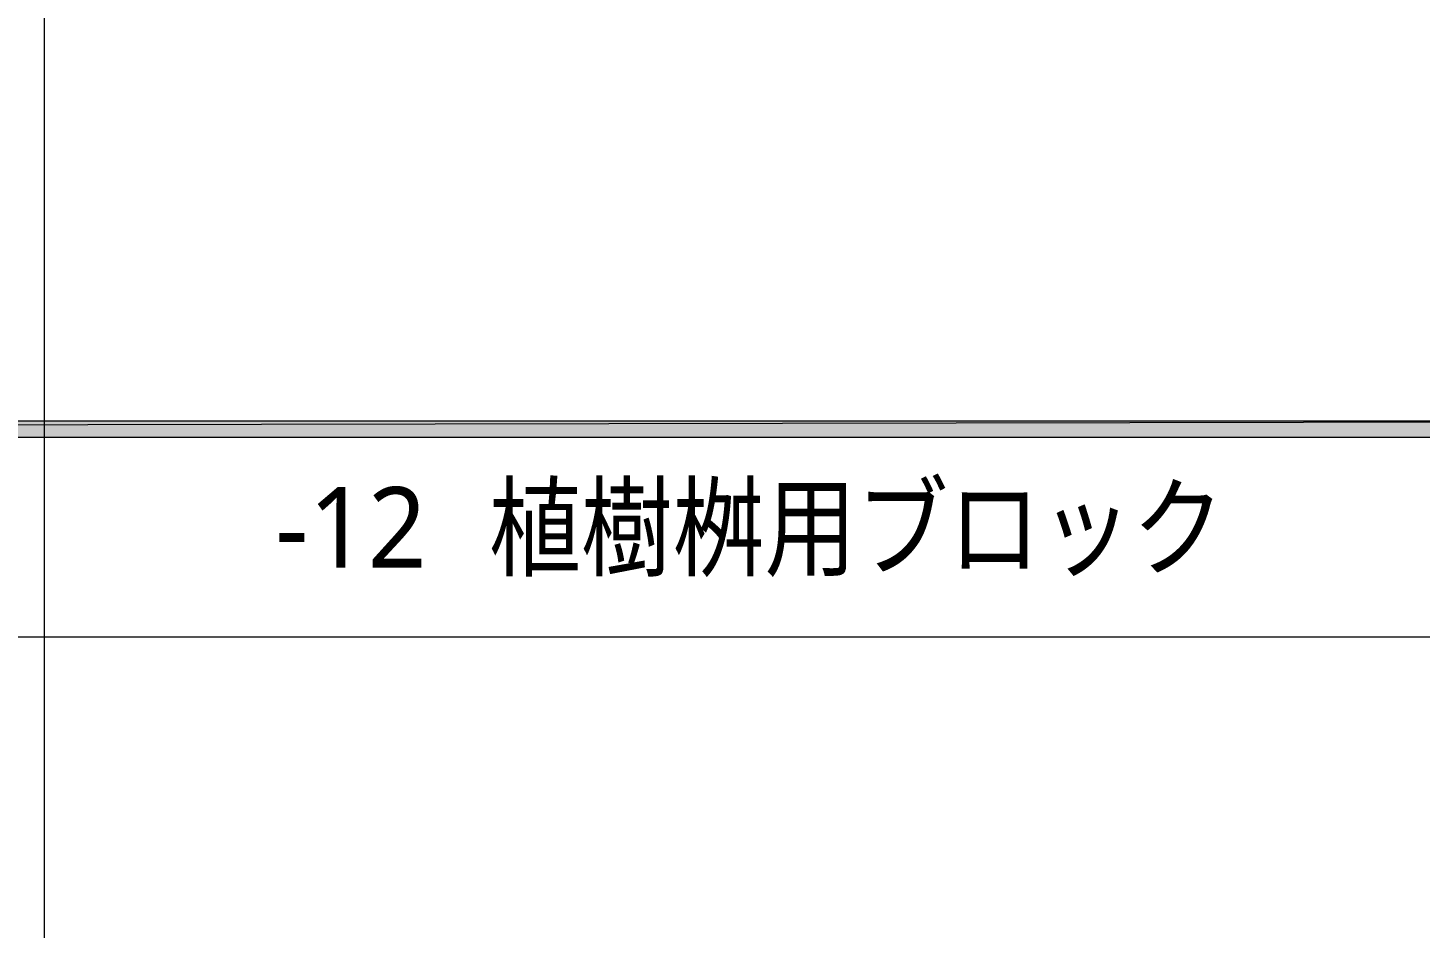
# Model space of a CAD drawing. Header units: millimetres. Extents: x 0 to 420, y 0 to 297.
# Drawn here: x 301.5 to 361.7, y 104.4 to 143.3 of the extents above; entities that cross this region are included whole.
import ezdxf
from ezdxf.enums import TextEntityAlignment as Align

# ---------------------------------------------------------------- set-up
doc = ezdxf.new("R2010")
doc.units = ezdxf.units.MM
doc.styles.add('kst32b', font='NotoSansJP-Variable.ttf')

msp = doc.modelspace()

# ---------------------------------------------------------------- hatches: boundary and pattern name
h = msp.add_hatch(color=7)
h.paths.add_polyline_path([(394.166, 125.645), (394.166, 126.344), (26.183, 125.645), (394.166, 125.645)])
h.paths.add_polyline_path([(394.166, 126.344), (26.183, 125.645), (26.183, 126.344), (394.166, 126.344)])

# ---------------------------------------------------------------- linework, layer by layer
at = {"lineweight": 13}
for points in [[(302.175, 285.983), (302.175, 45.995)], [(394.166, 116.988), (26.183, 116.988)]]:
    msp.add_lwpolyline(points, dxfattribs=at)
at = {"lineweight": 0}
for points in [[(394.166, 125.645), (394.166, 126.344), (26.183, 125.645)], [(394.166, 126.344), (26.183, 125.645), (26.183, 126.344)]]:
    msp.add_lwpolyline(points, close=True, dxfattribs=at)

# ---------------------------------------------------------------- texts
at = {"style": 'kst32b'}
for s, p, p2 in [('植樹桝用ブロック', (321.395, 119.994), (353.183, 119.994)), ('-12', (312.166, 119.994), (318.711, 119.994))]:
    msp.add_text(s, height=3.4908, dxfattribs=at).set_placement(p, p2, align=Align.FIT)

doc.saveas('drawing.dxf')
